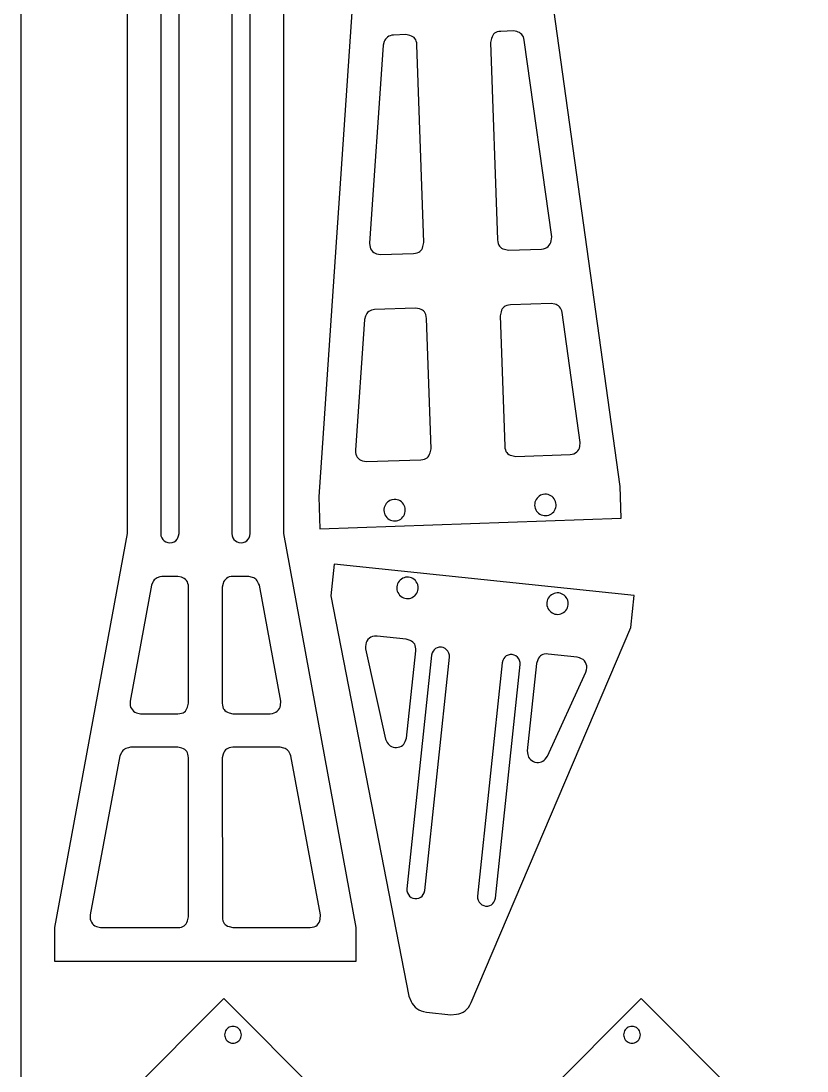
# Model space of a CAD drawing. Extents: x -26 to 610, y -14 to 610.
# Drawn here: x 0 to 117.2, y 296.5 to 453 of the extents above; entities that cross this region are included whole.
import ezdxf

# ---------------------------------------------------------------- set-up
doc = ezdxf.new("R2010")
doc.units = 0
doc.layers.add('default', color=7, linetype='CONTINUOUS')
doc.layers.add('offset', color=7, linetype='CONTINUOUS')

# ---------------------------------------------------------------- blocks, each defined once
blk = doc.blocks.new('Q1249')
at = {"layer": 'MATERIAL', "color": 5, "linetype": 'CONTINUOUS'}
blk.add_line((0, 609.6), (0, 0), dxfattribs=at)
blk = doc.blocks.new('p9')
at = {"layer": 'HOLE', "color": 18, "linetype": 'CONTINUOUS'}
for p, q in [((-14.939571, 57.954227), (-15.213067, 57.854241)), ((-14.65, 57.9875), (-14.939571, 57.954227)), ((-14.455342, 57.97073), (-14.65, 57.9875)), ((-14.264811, 57.923891), (-14.455342, 57.97073)), ((-15.883488, 56.938939), (-15.899821, 56.7438)), ((-15.899821, 56.7438), (-15.884604, 56.548218)), ((-15.884604, 56.548218), (-15.83928, 56.356997)), ((-15.835526, 57.129003), (-15.883488, 56.938939)), ((-15.758388, 57.309698), (-15.835526, 57.129003)), ((-15.654803, 57.47676), (-15.758388, 57.309698)), ((-15.527501, 57.625929), (-15.654803, 57.47676)), ((-15.379212, 57.752944), (-15.527501, 57.625929)), ((-15.213067, 57.854241), (-15.379212, 57.752944)), ((-14.08315, 57.848745), (-14.264811, 57.923891)), ((-13.915104, 57.747058), (-14.08315, 57.848745)), ((-13.765414, 57.620592), (-13.915104, 57.747058)), ((-13.638485, 57.471443), (-13.765414, 57.620592)), ((-13.536754, 57.303636), (-13.638485, 57.471443)), ((-13.461949, 57.121886), (-13.536754, 57.303636)), ((-13.463105, 56.349589), (-13.416109, 56.540128)), ((-13.4158, 56.930909), (-13.461949, 57.121886)), ((-13.416109, 56.540128), (-13.400036, 56.735423)), ((-13.400036, 56.735423), (-13.4158, 56.930909)), ((-15.83928, 56.356997), (-15.765302, 56.174946)), ((-15.765302, 56.174946), (-15.664127, 56.006874)), ((-15.664127, 56.006874), (-15.537321, 55.857495)), ((-15.537321, 55.857495), (-15.388058, 55.730159)), ((-15.388058, 55.730159), (-15.220712, 55.627206)), ((-15.220712, 55.627206), (-15.039683, 55.550949)), ((-15.039683, 55.550949), (-14.849374, 55.503701)), ((-14.849374, 55.503701), (-14.654193, 55.487699)), ((-14.654193, 55.487699), (-14.458707, 55.503338)), ((-14.458707, 55.503338), (-14.267649, 55.549121)), ((-14.267649, 55.549121), (-14.08576, 55.623464)), ((-14.08576, 55.623464), (-13.917779, 55.724781)), ((-13.917779, 55.724781), (-13.768425, 55.851464)), ((-13.768425, 55.851464), (-13.641389, 56.000762)), ((-13.641389, 56.000762), (-13.538907, 56.168302)), ((-13.538907, 56.168302), (-13.463105, 56.349589)), ((-57.466712, 15.665444), (-57.615001, 15.538429)), ((-57.300567, 15.766741), (-57.466712, 15.665444)), ((-57.027071, 15.866727), (-57.300567, 15.766741)), ((-56.7375, 15.9), (-57.027071, 15.866727)), ((-56.542842, 15.88323), (-56.7375, 15.9)), ((-56.352311, 15.836391), (-56.542842, 15.88323)), ((-56.17065, 15.761245), (-56.352311, 15.836391)), ((-56.002604, 15.659558), (-56.17065, 15.761245)), ((-55.852914, 15.533092), (-56.002604, 15.659558)), ((-57.970988, 14.851439), (-57.987321, 14.6563)), ((-57.987321, 14.6563), (-57.972104, 14.460718)), ((-57.972104, 14.460718), (-57.92678, 14.269497)), ((-57.923026, 15.041503), (-57.970988, 14.851439)), ((-57.92678, 14.269497), (-57.852802, 14.087446)), ((-57.845888, 15.222198), (-57.923026, 15.041503)), ((-57.742303, 15.38926), (-57.845888, 15.222198)), ((-57.615001, 15.538429), (-57.742303, 15.38926)), ((-55.725985, 15.383943), (-55.852914, 15.533092)), ((-55.624254, 15.216136), (-55.725985, 15.383943)), ((-55.626407, 14.080802), (-55.550605, 14.262089)), ((-55.549449, 15.034386), (-55.624254, 15.216136)), ((-55.550605, 14.262089), (-55.503609, 14.452628)), ((-55.5033, 14.843409), (-55.549449, 15.034386)), ((-55.503609, 14.452628), (-55.487536, 14.647923)), ((-55.487536, 14.647923), (-55.5033, 14.843409)), ((-57.852802, 14.087446), (-57.751627, 13.919374)), ((-57.751627, 13.919374), (-57.624821, 13.769995)), ((-57.624821, 13.769995), (-57.475558, 13.642659)), ((-57.475558, 13.642659), (-57.308212, 13.539706)), ((-57.308212, 13.539706), (-57.127183, 13.463449)), ((-57.127183, 13.463449), (-56.936874, 13.416201)), ((-56.936874, 13.416201), (-56.741693, 13.400199)), ((-56.741693, 13.400199), (-56.546207, 13.415838)), ((-56.546207, 13.415838), (-56.355149, 13.461621)), ((-56.355149, 13.461621), (-56.17326, 13.535964)), ((-56.17326, 13.535964), (-56.005279, 13.637281)), ((-56.005279, 13.637281), (-55.855925, 13.763964)), ((-55.855925, 13.763964), (-55.728889, 13.913262)), ((-55.728889, 13.913262), (-55.626407, 14.080802))]:
    blk.add_line(p, q, dxfattribs=at)
at = {"layer": 'MATERIAL', "color": 5, "linetype": 'CONTINUOUS'}
for p, q in [((17.5, 61.5), (-17.5, 61.5)), ((-17.5, 61.5), (-17.5, 26.191602)), ((-26.191602, 17.5), (-61.5, 17.5)), ((-61.5, 17.5), (-61.5, -17.5))]:
    blk.add_line(p, q, dxfattribs=at)
at = {"layer": 'offset', "color": 1, "linetype": 'CONTINUOUS'}
for p, q in [((17.5, 61.5), (-17.5, 61.5)), ((-17.5, 61.5), (-17.5, 26.191602)), ((-26.191602, 17.5), (-61.5, 17.5)), ((-61.5, 17.5), (-61.5, -17.5))]:
    blk.add_line(p, q, dxfattribs=at)
blk = doc.blocks.new('p1')
at = {"layer": 'HOLE', "color": 18, "linetype": 'CONTINUOUS'}
for p, q in [((101.878488, 17.163615), (78.173373, 12.725422)), ((102.508365, 17.123618), (101.878488, 17.163615)), ((102.75363, 17.069207), (102.508365, 17.123618)), ((102.974804, 16.975387), (102.75363, 17.069207)), ((103.188657, 16.829808), (102.974804, 16.975387)), ((103.380294, 16.648239), (103.188657, 16.829808)), ((103.527407, 16.44675), (103.380294, 16.648239)), ((103.63565, 16.213435), (103.527407, 16.44675)), ((103.710674, 15.936394), (103.63565, 16.213435)), ((103.758131, 15.603723), (103.710674, 15.936394)), ((103.759886, 9.983019), (103.758131, 15.603723)), ((77.910965, 12.617526), (77.512074, 12.4124)), ((78.173373, 12.725422), (77.910965, 12.617526)), ((70.003545, 11.217242), (52.721922, 8.035532)), ((70.632255, 11.175546), (70.003545, 11.217242)), ((70.876994, 11.120666), (70.632255, 11.175546)), ((71.09761, 11.02661), (70.876994, 11.120666)), ((71.310823, 10.881012), (71.09761, 11.02661)), ((77.000451, 11.676508), (76.878017, 11.164539)), ((76.878017, 11.164539), (76.880224, 4.095306)), ((77.068617, 11.873635), (77.000451, 11.676508)), ((77.148527, 12.039674), (77.068617, 11.873635)), ((77.245517, 12.180738), (77.148527, 12.039674)), ((77.364921, 12.302943), (77.245517, 12.180738)), ((77.512074, 12.4124), (77.364921, 12.302943)), ((71.501884, 10.699556), (71.310823, 10.881012)), ((71.648613, 10.49825), (71.501884, 10.699556)), ((71.756578, 10.265218), (71.648613, 10.49825)), ((71.831347, 9.988586), (71.756578, 10.265218)), ((71.878487, 9.656478), (71.831347, 9.988586)), ((71.880225, 4.093745), (71.878487, 9.656478)), ((103.761722, 4.103701), (103.759886, 9.983019)), ((52.460689, 7.929784), (52.063344, 7.728013)), ((52.721922, 8.035532), (52.460689, 7.929784)), ((45, 6.683164), (-45, 6.683164)), ((45.359448, 6.595071), (45, 6.683164)), ((45.637434, 6.501111), (45.359448, 6.595071)), ((45.867989, 6.369752), (45.637434, 6.501111)), ((46.077742, 6.172051), (45.867989, 6.369752)), ((51.421957, 6.491322), (51.396324, 4.104895)), ((51.548988, 6.999157), (51.421957, 6.491322)), ((51.618619, 7.194676), (51.548988, 6.999157)), ((51.699494, 7.359297), (51.618619, 7.194676)), ((51.79699, 7.499043), (51.699494, 7.359297)), ((51.916481, 7.61994), (51.79699, 7.499043)), ((52.063344, 7.728013), (51.916481, 7.61994)), ((46.240776, 5.912521), (46.077742, 6.172051)), ((46.104717, 4.458532), (46.255081, 4.712072)), ((46.343975, 5.614577), (46.240776, 5.912521)), ((46.255081, 4.712072), (46.347995, 4.995932)), ((46.379893, 5.301317), (46.343975, 5.614577)), ((46.347995, 4.995932), (46.379893, 5.301317)), ((-45, 3.923438), (45, 3.923438)), ((45, 3.923438), (45.344543, 3.967764)), ((45.344543, 3.967764), (45.645885, 4.077584)), ((45.645885, 4.077584), (45.900464, 4.244105)), ((45.900464, 4.244105), (46.104717, 4.458532)), ((51.396324, 4.104895), (51.422903, 3.808228)), ((51.422903, 3.808228), (51.480261, 3.555594)), ((51.480261, 3.555594), (51.570006, 3.337612)), ((51.570006, 3.337612), (51.693743, 3.144901)), ((51.693743, 3.144901), (51.853077, 2.968082)), ((71.533489, 3.071691), (71.639644, 3.272961)), ((71.639644, 3.272961), (71.729668, 3.509273)), ((71.729668, 3.509273), (71.880225, 4.093745)), ((76.880224, 4.095306), (76.906565, 3.793144)), ((76.906565, 3.793144), (76.957857, 3.535462)), ((76.957857, 3.535462), (77.035781, 3.317535)), ((77.035781, 3.317535), (77.142019, 3.134639)), ((77.142019, 3.134639), (77.278254, 2.982048)), ((103.414987, 3.081646), (103.521142, 3.282917)), ((103.521142, 3.282917), (103.611166, 3.519228)), ((103.611166, 3.519228), (103.761722, 4.103701)), ((51.853077, 2.968082), (52.031061, 2.820669)), ((52.031061, 2.820669), (52.219071, 2.713533)), ((52.219071, 2.713533), (52.431204, 2.633329)), ((52.431204, 2.633329), (52.984228, 2.500344)), ((52.984228, 2.500344), (70.29322, 2.505749)), ((70.29322, 2.505749), (70.595383, 2.53209)), ((70.595383, 2.53209), (70.853065, 2.583382)), ((70.853065, 2.583382), (71.070991, 2.661306)), ((71.070991, 2.661306), (71.253888, 2.767545)), ((71.253888, 2.767545), (71.406478, 2.903779)), ((71.406478, 2.903779), (71.533489, 3.071691)), ((77.278254, 2.982048), (77.446165, 2.855038)), ((77.446165, 2.855038), (77.647436, 2.748883)), ((77.647436, 2.748883), (77.883748, 2.658859)), ((77.883748, 2.658859), (78.46822, 2.508302)), ((78.46822, 2.508302), (102.174718, 2.515705)), ((102.174718, 2.515705), (102.47688, 2.542046)), ((102.47688, 2.542046), (102.734562, 2.593338)), ((102.734562, 2.593338), (102.952489, 2.671262)), ((102.952489, 2.671262), (103.135385, 2.7775)), ((103.135385, 2.7775), (103.287976, 2.913734)), ((103.287976, 2.913734), (103.414987, 3.081646)), ((51.851311, -2.985119), (51.705706, -3.164585)), ((52.026509, -2.824004), (51.851311, -2.985119)), ((52.217958, -2.698324), (52.026509, -2.824004)), ((52.435022, -2.606379), (52.217958, -2.698324)), ((52.687063, -2.546468), (52.435022, -2.606379)), ((52.983445, -2.516889), (52.687063, -2.546468)), ((70.292434, -2.527699), (52.983445, -2.516889)), ((70.876765, -2.678803), (70.292434, -2.527699)), ((71.112992, -2.769049), (70.876765, -2.678803)), ((71.314164, -2.875392), (71.112992, -2.769049)), ((71.481956, -3.00256), (71.314164, -2.875392)), ((71.618048, -3.155278), (71.481956, -3.00256)), ((77.226635, -3.097584), (77.120291, -3.298755)), ((77.353802, -2.929791), (77.226635, -3.097584)), ((77.506521, -2.7937), (77.353802, -2.929791)), ((77.689516, -2.687633), (77.506521, -2.7937)), ((77.907516, -2.609913), (77.689516, -2.687633)), ((78.165246, -2.558863), (77.907516, -2.609913)), ((78.467433, -2.532805), (78.165246, -2.558863)), ((102.173928, -2.54761), (78.467433, -2.532805)), ((102.758258, -2.698714), (102.173928, -2.54761)), ((102.994486, -2.78896), (102.758258, -2.698714)), ((103.195657, -2.895303), (102.994486, -2.78896)), ((103.363449, -3.022471), (103.195657, -2.895303)), ((103.499541, -3.175189), (103.363449, -3.022471)), ((45, -3.923438), (-45, -3.923438)), ((45.359448, -4.011531), (45, -3.923438)), ((45.637434, -4.10549), (45.359448, -4.011531)), ((45.867989, -4.23685), (45.637434, -4.10549)), ((46.077742, -4.434551), (45.867989, -4.23685)), ((46.240776, -4.694081), (46.077742, -4.434551)), ((46.343975, -4.992025), (46.240776, -4.694081)), ((51.522424, -3.566602), (51.39504, -4.120944)), ((51.39504, -4.120944), (51.419927, -6.507379)), ((51.600477, -3.353669), (51.522424, -3.566602)), ((51.705706, -3.164585), (51.600477, -3.353669)), ((71.724115, -3.338274), (71.618048, -3.155278)), ((71.801835, -3.556274), (71.724115, -3.338274)), ((71.852885, -3.814004), (71.801835, -3.556274)), ((71.878943, -4.116191), (71.852885, -3.814004)), ((71.875469, -9.678923), (71.878943, -4.116191)), ((76.878942, -4.119313), (76.874527, -11.188545)), ((77.030046, -3.534982), (76.878942, -4.119313)), ((77.120291, -3.298755), (77.030046, -3.534982)), ((103.605608, -3.358185), (103.499541, -3.175189)), ((103.683328, -3.576185), (103.605608, -3.358185)), ((103.734378, -3.833915), (103.683328, -3.576185)), ((103.760436, -4.136102), (103.734378, -3.833915)), ((103.755202, -12.516981), (103.760436, -4.136102)), ((45.900464, -6.362497), (46.104717, -6.14807)), ((46.104717, -6.14807), (46.255081, -5.89453)), ((46.255081, -5.89453), (46.347995, -5.61067)), ((46.379893, -5.305285), (46.343975, -4.992025)), ((46.347995, -5.61067), (46.379893, -5.305285)), ((-45, -6.683164), (45, -6.683164)), ((45, -6.683164), (45.344543, -6.638837)), ((45.344543, -6.638837), (45.645885, -6.529017)), ((45.645885, -6.529017), (45.900464, -6.362497)), ((51.419927, -6.507379), (51.479502, -6.782835)), ((51.479502, -6.782835), (51.610441, -7.208803)), ((51.610441, -7.208803), (51.691841, -7.371967)), ((51.691841, -7.371967), (51.790553, -7.510352)), ((51.790553, -7.510352), (51.911593, -7.630284)), ((51.911593, -7.630284), (52.059981, -7.738088)), ((52.059981, -7.738088), (52.240735, -7.840091)), ((52.240735, -7.840091), (52.71941, -8.051994)), ((52.71941, -8.051994), (70.000039, -11.239101)), ((71.094179, -11.058272), (71.307328, -10.903358)), ((71.307328, -10.903358), (71.489238, -10.720146)), ((71.489238, -10.720146), (71.621811, -10.520289)), ((71.621811, -10.520289), (71.720242, -10.289594)), ((71.720242, -10.289594), (71.875469, -9.678923)), ((70.000039, -11.239101), (70.335184, -11.253083)), ((70.335184, -11.253083), (70.620797, -11.229817)), ((70.620797, -11.229817), (70.869565, -11.165986)), ((70.869565, -11.165986), (71.094179, -11.058272)), ((76.874527, -11.188545), (76.932116, -11.466363)), ((76.932116, -11.466363), (77.060064, -11.896271)), ((77.060064, -11.896271), (77.140468, -12.061104)), ((77.140468, -12.061104), (77.238525, -12.201019)), ((77.238525, -12.201019), (77.359256, -12.322388)), ((77.359256, -12.322388), (77.507685, -12.431581)), ((77.507685, -12.431581), (77.688836, -12.534972)), ((103.753254, -15.636122), (103.755202, -12.516981)), ((77.688836, -12.534972), (78.169396, -12.749832)), ((78.169396, -12.749832), (101.873123, -17.195427)), ((103.597644, -16.247785), (103.753254, -15.636122)), ((101.873123, -17.195427), (102.208837, -17.21021)), ((102.208837, -17.21021), (102.494967, -17.187629)), ((102.494967, -17.187629), (102.744256, -17.124327)), ((102.744256, -17.124327), (102.969445, -17.016947)), ((102.969445, -17.016947), (103.183275, -16.86213)), ((103.183275, -16.86213), (103.365837, -16.678834)), ((103.365837, -16.678834), (103.498882, -16.478786)), ((103.498882, -16.478786), (103.597644, -16.247785))]:
    blk.add_line(p, q, dxfattribs=at)
at = {"layer": 'MATERIAL', "color": 5, "linetype": 'CONTINUOUS'}
for p, q in [((103.762999, 22.483019), (45, 11.683164)), ((108.762999, 22.483019), (103.762999, 22.483019)), ((108.762999, -22.516981), (108.762999, 22.483019)), ((45, 11.683164), (-45, 11.683164)), ((-45, -11.683164), (45, -11.683164)), ((45, -11.683164), (103.762999, -22.516981)), ((103.762999, -22.516981), (108.762999, -22.516981))]:
    blk.add_line(p, q, dxfattribs=at)
at = {"layer": 'offset', "color": 1, "linetype": 'CONTINUOUS'}
for p, q in [((103.762999, 22.483019), (45, 11.683164)), ((108.762999, 22.483019), (103.762999, 22.483019)), ((108.762999, -22.516981), (108.762999, 22.483019)), ((45, 11.683164), (-45, 11.683164)), ((-45, -11.683164), (45, -11.683164)), ((45, -11.683164), (103.762999, -22.516981)), ((103.762999, -22.516981), (108.762999, -22.516981))]:
    blk.add_line(p, q, dxfattribs=at)
blk = doc.blocks.new('p4')
at = {"layer": 'HOLE', "color": 18, "linetype": 'CONTINUOUS'}
for p, q in [((118.748933, 16.773933), (99.298933, 14.759192)), ((119.345578, 16.689878), (118.748933, 16.773933)), ((119.576259, 16.62336), (119.345578, 16.689878)), ((119.782289, 16.523646), (119.576259, 16.62336)), ((119.978999, 16.378086), (119.782289, 16.523646)), ((120.155263, 16.20003), (119.978999, 16.378086)), ((120.292038, 16.00383), (120.155263, 16.20003)), ((120.392781, 15.778339), (120.292038, 16.00383)), ((120.460949, 15.512406), (120.392781, 15.778339)), ((98.282509, 14.243809), (98.158546, 14.073591)), ((98.440137, 14.401842), (98.282509, 14.243809)), ((98.623496, 14.533951), (98.440137, 14.401842)), ((98.829684, 14.638581), (98.623496, 14.533951)), ((99.055797, 14.714179), (98.829684, 14.638581)), ((99.298933, 14.759192), (99.055797, 14.714179)), ((120.5, 15.194882), (120.460949, 15.512406)), ((120.5, 7.0875), (120.5, 15.194882)), ((87.979683, 13.58668), (58.505683, 10.533596)), ((88.576328, 13.502625), (87.979683, 13.58668)), ((88.807009, 13.436107), (88.576328, 13.502625)), ((89.013039, 13.336393), (88.807009, 13.436107)), ((89.209749, 13.190833), (89.013039, 13.336393)), ((89.386013, 13.012777), (89.209749, 13.190833)), ((89.522788, 12.816577), (89.386013, 13.012777)), ((89.623531, 12.591086), (89.522788, 12.816577)), ((89.691699, 12.325153), (89.623531, 12.591086)), ((97.996432, 13.695516), (97.875, 13.180141)), ((97.875, 13.180141), (97.875, 7.0875)), ((98.066874, 13.895182), (97.996432, 13.695516)), ((98.158546, 14.073591), (98.066874, 13.895182)), ((127.017596, 12.595671), (126.834344, 12.459324)), ((127.218284, 12.705062), (127.017596, 12.595671)), ((127.432199, 12.785228), (127.218284, 12.705062)), ((127.655134, 12.833901), (127.432199, 12.785228)), ((127.882793, 12.849435), (127.655134, 12.833901)), ((128.110585, 12.832336), (127.882793, 12.849435)), ((128.333857, 12.78357), (128.110585, 12.832336)), ((128.547954, 12.704105), (128.333857, 12.78357)), ((128.748223, 12.594909), (128.547954, 12.704105)), ((128.930371, 12.457531), (128.748223, 12.594909)), ((89.73075, 12.007629), (89.691699, 12.325153)), ((89.73075, 7.0875), (89.73075, 12.007629)), ((126.298787, 11.477034), (126.2815, 11.25)), ((126.2815, 11.25), (126.317302, 10.911642)), ((126.348074, 11.699976), (126.298787, 11.477034)), ((126.427841, 11.91423), (126.348074, 11.699976)), ((126.536569, 12.1152), (126.427841, 11.91423)), ((126.672737, 12.298291), (126.536569, 12.1152)), ((126.834344, 12.459324), (126.672737, 12.298291)), ((129.091267, 12.295384), (128.930371, 12.457531)), ((129.228011, 12.112254), (129.091267, 12.295384)), ((129.337702, 11.911925), (129.228011, 12.112254)), ((129.41744, 11.698181), (129.337702, 11.911925)), ((129.415313, 10.795962), (129.46369, 11.019153)), ((129.465027, 11.475023), (129.41744, 11.698181)), ((129.46369, 11.019153), (129.480352, 11.247094)), ((129.480352, 11.247094), (129.465027, 11.475023)), ((57.203182, 9.46992), (57.08175, 8.954545)), ((57.273624, 9.669587), (57.203182, 9.46992)), ((57.365296, 9.847995), (57.273624, 9.669587)), ((57.489259, 10.018213), (57.365296, 9.847995)), ((57.646887, 10.176247), (57.489259, 10.018213)), ((57.830246, 10.308355), (57.646887, 10.176247)), ((58.036434, 10.412985), (57.830246, 10.308355)), ((58.262547, 10.488584), (58.036434, 10.412985)), ((58.505683, 10.533596), (58.262547, 10.488584)), ((126.317302, 10.911642), (126.424101, 10.588806)), ((126.424101, 10.588806), (126.532558, 10.38931)), ((126.532558, 10.38931), (126.669078, 10.207259)), ((126.669078, 10.207259), (126.830541, 10.045975)), ((126.830541, 10.045975), (127.013112, 9.908408)), ((127.013112, 9.908408), (127.212951, 9.797506)), ((127.212951, 9.797506), (127.426219, 9.71622)), ((127.426219, 9.71622), (127.648993, 9.667176)), ((127.648993, 9.667176), (127.876762, 9.650808)), ((127.876762, 9.650808), (128.104769, 9.666633)), ((128.104769, 9.666633), (128.328258, 9.714165)), ((128.328258, 9.714165), (128.542473, 9.792916)), ((128.542473, 9.792916), (128.742805, 9.902101)), ((128.742805, 9.902101), (128.925581, 10.039043)), ((128.925581, 10.039043), (129.087494, 10.20033)), ((129.087494, 10.20033), (129.225235, 10.382546)), ((129.225235, 10.382546), (129.335498, 10.582278)), ((129.335498, 10.582278), (129.415313, 10.795962)), ((47.183956, 9.358046), (17.302023, 6.215313)), ((47.78127, 9.274792), (47.183956, 9.358046)), ((48.012237, 9.208493), (47.78127, 9.274792)), ((48.218557, 9.10888), (48.012237, 9.208493)), ((48.415591, 8.963307), (48.218557, 9.10888)), ((48.592144, 8.785172), (48.415591, 8.963307)), ((48.729114, 8.588863), (48.592144, 8.785172)), ((48.829999, 8.363217), (48.729114, 8.588863)), ((48.898295, 8.097068), (48.829999, 8.363217)), ((48.9375, 7.779254), (48.898295, 8.097068)), ((57.08175, 8.954545), (57.08175, 7.0875)), ((48.9375, -7.779257), (48.9375, 7.779254)), ((57.08175, 7.0875), (57.107996, 6.78533)), ((57.107996, 6.78533), (57.159208, 6.527631)), ((57.159208, 6.527631), (57.237064, 6.30968)), ((57.237064, 6.30968), (57.343245, 6.126751)), ((89.383695, 6.065554), (89.489913, 6.266791)), ((89.489913, 6.266791), (89.580011, 6.503075)), ((89.580011, 6.503075), (89.73075, 7.0875)), ((97.875, 7.0875), (97.901246, 6.78533)), ((97.901246, 6.78533), (97.952458, 6.527631)), ((97.952458, 6.527631), (98.030314, 6.30968)), ((98.030314, 6.30968), (98.136495, 6.126751)), ((120.152945, 6.065554), (120.259163, 6.266791)), ((120.259163, 6.266791), (120.349261, 6.503075)), ((120.349261, 6.503075), (120.5, 7.0875)), ((13.892636, 4.745019), (13.498865, 4.377465)), ((14.31657, 5.077834), (13.892636, 4.745019)), ((14.767404, 5.373451), (14.31657, 5.077834)), ((15.241981, 5.629469), (14.767404, 5.373451)), ((15.738087, 5.844261), (15.241981, 5.629469)), ((16.247866, 6.014), (15.738087, 5.844261)), ((16.724391, 6.128199), (16.247866, 6.014)), ((17.302023, 6.215313), (16.724391, 6.128199)), ((57.343245, 6.126751), (57.479432, 5.974118)), ((57.479432, 5.974118), (57.647304, 5.847055)), ((57.647304, 5.847055), (57.848541, 5.740837)), ((57.848541, 5.740837), (58.084825, 5.650739)), ((58.084825, 5.650739), (58.66925, 5.5)), ((58.66925, 5.5), (88.14325, 5.5)), ((88.14325, 5.5), (88.44542, 5.526246)), ((88.44542, 5.526246), (88.703119, 5.577458)), ((88.703119, 5.577458), (88.92107, 5.655314)), ((88.92107, 5.655314), (89.103999, 5.761495)), ((89.103999, 5.761495), (89.256632, 5.897682)), ((89.256632, 5.897682), (89.383695, 6.065554)), ((98.136495, 6.126751), (98.272682, 5.974118)), ((98.272682, 5.974118), (98.440554, 5.847055)), ((98.440554, 5.847055), (98.641791, 5.740837)), ((98.641791, 5.740837), (98.878075, 5.650739)), ((98.878075, 5.650739), (99.4625, 5.5)), ((99.4625, 5.5), (118.9125, 5.5)), ((118.9125, 5.5), (119.21467, 5.526246)), ((119.21467, 5.526246), (119.472369, 5.577458)), ((119.472369, 5.577458), (119.69032, 5.655314)), ((119.69032, 5.655314), (119.873249, 5.761495)), ((119.873249, 5.761495), (120.025882, 5.897682)), ((120.025882, 5.897682), (120.152945, 6.065554)), ((12.815331, 3.547478), (12.530525, 3.090875)), ((13.138649, 3.977524), (12.815331, 3.547478)), ((13.498865, 4.377465), (13.138649, 3.977524)), ((11.921271, 1.598778), (11.804603, 1.073003)), ((12.082087, 2.112818), (11.921271, 1.598778)), ((12.285641, 2.611419), (12.082087, 2.112818)), ((12.530525, 3.090875), (12.285641, 2.611419)), ((11.733491, 0.5392), (11.709343, 0.001075)), ((11.709343, 0.001075), (11.733019, -0.536447)), ((11.804603, 1.073003), (11.733491, 0.5392)), ((11.733019, -0.536447), (11.803556, -1.068764)), ((11.803556, -1.068764), (11.919633, -1.592656)), ((11.919633, -1.592656), (12.079929, -2.104902)), ((12.079929, -2.104902), (12.283124, -2.60228)), ((12.283124, -2.60228), (12.527896, -3.081572)), ((12.527896, -3.081572), (12.812925, -3.539555)), ((12.812925, -3.539555), (13.13689, -3.973008)), ((13.13689, -3.973008), (13.498504, -4.378948)), ((13.498504, -4.378948), (13.894982, -4.754029)), ((13.894982, -4.754029), (14.320742, -5.091337)), ((14.320742, -5.091337), (14.769985, -5.383549)), ((14.769985, -5.383549), (15.236326, -5.623354)), ((15.236326, -5.623354), (15.717192, -5.812516)), ((15.717192, -5.812516), (16.254538, -5.97401)), ((16.254538, -5.97401), (17.302048, -6.215374)), ((17.302048, -6.215374), (47.183959, -9.35805)), ((57.428805, -6.065554), (57.322587, -6.266791)), ((57.555868, -5.897682), (57.428805, -6.065554)), ((57.708501, -5.761495), (57.555868, -5.897682)), ((57.89143, -5.655314), (57.708501, -5.761495)), ((58.109381, -5.577458), (57.89143, -5.655314)), ((58.36708, -5.526246), (58.109381, -5.577458)), ((58.66925, -5.5), (58.36708, -5.526246)), ((88.14325, -5.5), (58.66925, -5.5)), ((88.727675, -5.650739), (88.14325, -5.5)), ((88.963959, -5.740837), (88.727675, -5.650739)), ((89.165196, -5.847055), (88.963959, -5.740837)), ((89.333068, -5.974118), (89.165196, -5.847055)), ((89.469255, -6.126751), (89.333068, -5.974118)), ((89.575436, -6.30968), (89.469255, -6.126751)), ((98.222055, -6.065554), (98.115837, -6.266791)), ((98.349118, -5.897682), (98.222055, -6.065554)), ((98.501751, -5.761495), (98.349118, -5.897682)), ((98.68468, -5.655314), (98.501751, -5.761495)), ((98.902631, -5.577458), (98.68468, -5.655314)), ((99.16033, -5.526246), (98.902631, -5.577458)), ((99.4625, -5.5), (99.16033, -5.526246)), ((118.9125, -5.5), (99.4625, -5.5)), ((119.496925, -5.650739), (118.9125, -5.5)), ((119.733209, -5.740837), (119.496925, -5.650739)), ((119.934446, -5.847055), (119.733209, -5.740837)), ((120.102318, -5.974118), (119.934446, -5.847055)), ((120.238505, -6.126751), (120.102318, -5.974118)), ((120.344686, -6.30968), (120.238505, -6.126751)), ((48.792227, -8.364587), (48.9375, -7.779257)), ((57.232489, -6.503075), (57.08175, -7.0875)), ((57.08175, -7.0875), (57.08175, -8.954545)), ((57.322587, -6.266791), (57.232489, -6.503075)), ((89.653292, -6.527631), (89.575436, -6.30968)), ((89.704504, -6.78533), (89.653292, -6.527631)), ((89.73075, -7.0875), (89.704504, -6.78533)), ((89.73075, -12.007629), (89.73075, -7.0875)), ((98.025739, -6.503075), (97.875, -7.0875)), ((97.875, -7.0875), (97.875, -13.180141)), ((98.115837, -6.266791), (98.025739, -6.503075)), ((120.422542, -6.527631), (120.344686, -6.30968)), ((120.473754, -6.78533), (120.422542, -6.527631)), ((120.5, -7.0875), (120.473754, -6.78533)), ((120.5, -15.194882), (120.5, -7.0875)), ((47.183959, -9.35805), (47.50413, -9.352301)), ((47.50413, -9.352301), (47.775961, -9.312217)), ((47.775961, -9.312217), (48.010922, -9.235487)), ((48.010922, -9.235487), (48.22048, -9.119801)), ((48.22048, -9.119801), (48.416104, -8.962848)), ((48.416104, -8.962848), (48.581487, -8.782122)), ((48.581487, -8.782122), (48.702133, -8.587352)), ((48.702133, -8.587352), (48.792227, -8.364587)), ((57.08175, -8.954545), (57.101472, -9.201025)), ((57.101472, -9.201025), (57.15337, -9.433724)), ((57.15337, -9.433724), (57.236199, -9.649595)), ((57.236199, -9.649595), (57.348712, -9.84559)), ((57.348712, -9.84559), (57.489664, -10.018662)), ((57.489664, -10.018662), (57.646203, -10.159504)), ((57.646203, -10.159504), (57.814217, -10.26907)), ((57.814217, -10.26907), (58.005563, -10.359709)), ((58.005563, -10.359709), (58.505683, -10.533596)), ((58.505683, -10.533596), (87.979683, -13.58668)), ((126.348074, -10.800024), (126.298787, -11.022966)), ((126.427841, -10.58577), (126.348074, -10.800024)), ((126.536569, -10.3848), (126.427841, -10.58577)), ((126.672737, -10.201709), (126.536569, -10.3848)), ((126.834344, -10.040676), (126.672737, -10.201709)), ((127.017596, -9.904329), (126.834344, -10.040676)), ((127.218284, -9.794938), (127.017596, -9.904329)), ((127.432199, -9.714772), (127.218284, -9.794938)), ((127.655134, -9.666099), (127.432199, -9.714772)), ((127.882793, -9.650565), (127.655134, -9.666099)), ((128.110585, -9.667664), (127.882793, -9.650565)), ((128.333857, -9.71643), (128.110585, -9.667664)), ((128.547954, -9.795895), (128.333857, -9.71643)), ((128.748223, -9.905091), (128.547954, -9.795895)), ((128.930371, -10.042469), (128.748223, -9.905091)), ((129.091267, -10.204616), (128.930371, -10.042469)), ((129.228011, -10.387746), (129.091267, -10.204616)), ((129.337702, -10.588075), (129.228011, -10.387746)), ((129.41744, -10.801819), (129.337702, -10.588075)), ((129.465027, -11.024977), (129.41744, -10.801819)), ((89.585667, -12.592438), (89.73075, -12.007629)), ((126.298787, -11.022966), (126.2815, -11.25)), ((126.2815, -11.25), (126.317302, -11.588358)), ((126.317302, -11.588358), (126.424101, -11.911194)), ((126.424101, -11.911194), (126.532558, -12.11069)), ((126.532558, -12.11069), (126.669078, -12.292741)), ((126.669078, -12.292741), (126.830541, -12.454025)), ((126.830541, -12.454025), (127.013112, -12.591592)), ((128.742805, -12.597899), (128.925581, -12.460957)), ((128.925581, -12.460957), (129.087494, -12.29967)), ((129.087494, -12.29967), (129.225235, -12.117454)), ((129.225235, -12.117454), (129.335498, -11.917722)), ((129.335498, -11.917722), (129.415313, -11.704038)), ((129.415313, -11.704038), (129.46369, -11.480847)), ((129.46369, -11.480847), (129.480352, -11.252906)), ((129.480352, -11.252906), (129.465027, -11.024977)), ((87.979683, -13.58668), (88.299541, -13.580553)), ((88.299541, -13.580553), (88.571082, -13.540148)), ((88.571082, -13.540148), (88.805753, -13.463174)), ((88.805753, -13.463174), (89.015001, -13.347342)), ((89.015001, -13.347342), (89.210271, -13.190362)), ((89.210271, -13.190362), (89.375324, -13.009697)), ((89.375324, -13.009697), (89.495735, -12.815038)), ((89.495735, -12.815038), (89.585667, -12.592438)), ((97.875, -13.180141), (97.894722, -13.426621)), ((97.894722, -13.426621), (97.94662, -13.65932)), ((97.94662, -13.65932), (98.029449, -13.87519)), ((98.029449, -13.87519), (98.141962, -14.071185)), ((98.141962, -14.071185), (98.282914, -14.244258)), ((127.013112, -12.591592), (127.212951, -12.702494)), ((127.212951, -12.702494), (127.426219, -12.78378)), ((127.426219, -12.78378), (127.648993, -12.832824)), ((127.648993, -12.832824), (127.876762, -12.849192)), ((127.876762, -12.849192), (128.104769, -12.833367)), ((128.104769, -12.833367), (128.328258, -12.785835)), ((128.328258, -12.785835), (128.542473, -12.707084)), ((128.542473, -12.707084), (128.742805, -12.597899)), ((98.282914, -14.244258), (98.439453, -14.385099)), ((98.439453, -14.385099), (98.607467, -14.494666)), ((98.607467, -14.494666), (98.798813, -14.585304)), ((98.798813, -14.585304), (99.298933, -14.759192)), ((99.298933, -14.759192), (118.748933, -16.773933)), ((120.354917, -15.779691), (120.5, -15.194882)), ((118.748933, -16.773933), (119.068791, -16.767806)), ((119.068791, -16.767806), (119.340332, -16.727401)), ((119.340332, -16.727401), (119.575003, -16.650427)), ((119.575003, -16.650427), (119.784251, -16.534595)), ((119.784251, -16.534595), (119.979521, -16.377615)), ((119.979521, -16.377615), (120.144574, -16.19695)), ((120.144574, -16.19695), (120.264985, -16.002291)), ((120.264985, -16.002291), (120.354917, -15.779691))]:
    blk.add_line(p, q, dxfattribs=at)
blk.add_circle((-0.000081, -0.000072), 5.449339, dxfattribs=at)
at = {"layer": 'MATERIAL', "color": 5, "linetype": 'CONTINUOUS'}
for p, q in [((125.5, 22.5), (0, 9.5)), ((130.263, 22.5), (125.5, 22.5)), ((130.263, -22.5), (130.263, 22.5)), ((-0.859866, 9.424547), (-1.563444, 9.338075)), ((0, 9.5), (-0.859866, 9.424547)), ((-5.182769, 7.962756), (-5.827386, 7.500222)), ((-4.507951, 8.368907), (-5.182769, 7.962756)), ((-3.811971, 8.712018), (-4.507951, 8.368907)), ((-3.099782, 8.986168), (-3.811971, 8.712018)), ((-2.351671, 9.193252), (-3.099782, 8.986168)), ((-1.563444, 9.338075), (-2.351671, 9.193252)), ((-6.99038, 6.431746), (-7.497081, 5.83218)), ((-6.432759, 6.98796), (-6.99038, 6.431746)), ((-5.827386, 7.500222), (-6.432759, 6.98796)), ((-7.951209, 5.193068), (-8.350882, 4.519016)), ((-7.497081, 5.83218), (-7.951209, 5.193068)), ((-8.694214, 3.814625), (-8.979322, 3.084498)), ((-8.350882, 4.519016), (-8.694214, 3.814625)), ((-9.204322, 2.33324), (-9.367329, 1.565452)), ((-8.979322, 3.084498), (-9.204322, 2.33324)), ((-9.46646, 0.785738), (-9.499831, -0.001299)), ((-9.367329, 1.565452), (-9.46646, 0.785738)), ((-9.499831, -0.001299), (-9.465709, -0.788818)), ((-9.465709, -0.788818), (-9.365105, -1.569753)), ((-9.365105, -1.569753), (-9.200244, -2.339166)), ((-9.200244, -2.339166), (-8.973352, -3.092117)), ((-8.973352, -3.092117), (-8.686655, -3.823666)), ((-8.686655, -3.823666), (-8.342379, -4.528875)), ((-8.342379, -4.528875), (-7.94275, -5.202803)), ((-7.94275, -5.202803), (-7.489994, -5.840512)), ((-7.489994, -5.840512), (-6.986336, -6.437063)), ((-6.986336, -6.437063), (-6.434265, -6.988208)), ((-6.434265, -6.988208), (-5.837903, -7.493769)), ((-5.837903, -7.493769), (-5.200589, -7.95104)), ((-5.200589, -7.95104), (-4.525437, -8.356688)), ((-4.525437, -8.356688), (-3.81556, -8.707382)), ((-3.81556, -8.707382), (-3.447145, -8.860985)), ((-3.447145, -8.860985), (-2.678941, -9.117485)), ((-2.678941, -9.117485), (-1.937603, -9.293113)), ((-1.937603, -9.293113), (-1.13457, -9.40583)), ((-1.13457, -9.40583), (0, -9.5)), ((0, -9.5), (125.5, -22.5)), ((125.5, -22.5), (130.263, -22.5))]:
    blk.add_line(p, q, dxfattribs=at)
at = {"layer": 'offset', "color": 1, "linetype": 'CONTINUOUS'}
for p, q in [((125.5, 22.5), (0, 9.5)), ((130.263, 22.5), (125.5, 22.5)), ((130.263, -22.5), (130.263, 22.5)), ((-0.859866, 9.424547), (-1.563444, 9.338075)), ((0, 9.5), (-0.859866, 9.424547)), ((-5.182769, 7.962756), (-5.827386, 7.500222)), ((-4.507951, 8.368907), (-5.182769, 7.962756)), ((-3.811971, 8.712018), (-4.507951, 8.368907)), ((-3.099782, 8.986168), (-3.811971, 8.712018)), ((-2.351671, 9.193252), (-3.099782, 8.986168)), ((-1.563444, 9.338075), (-2.351671, 9.193252)), ((-6.99038, 6.431746), (-7.497081, 5.83218)), ((-6.432759, 6.98796), (-6.99038, 6.431746)), ((-5.827386, 7.500222), (-6.432759, 6.98796)), ((-7.951209, 5.193068), (-8.350882, 4.519016)), ((-7.497081, 5.83218), (-7.951209, 5.193068)), ((-8.694214, 3.814625), (-8.979322, 3.084498)), ((-8.350882, 4.519016), (-8.694214, 3.814625)), ((-9.204322, 2.33324), (-9.367329, 1.565452)), ((-8.979322, 3.084498), (-9.204322, 2.33324)), ((-9.46646, 0.785738), (-9.499831, -0.001299)), ((-9.367329, 1.565452), (-9.46646, 0.785738)), ((-9.499831, -0.001299), (-9.465709, -0.788818)), ((-9.465709, -0.788818), (-9.365105, -1.569753)), ((-9.365105, -1.569753), (-9.200244, -2.339166)), ((-9.200244, -2.339166), (-8.973352, -3.092117)), ((-8.973352, -3.092117), (-8.686655, -3.823666)), ((-8.686655, -3.823666), (-8.342379, -4.528875)), ((-8.342379, -4.528875), (-7.94275, -5.202803)), ((-7.94275, -5.202803), (-7.489994, -5.840512)), ((-7.489994, -5.840512), (-6.986336, -6.437063)), ((-6.986336, -6.437063), (-6.434265, -6.988208)), ((-6.434265, -6.988208), (-5.837903, -7.493769)), ((-5.837903, -7.493769), (-5.200589, -7.95104)), ((-5.200589, -7.95104), (-4.525437, -8.356688)), ((-4.525437, -8.356688), (-3.81556, -8.707382)), ((-3.81556, -8.707382), (-3.447145, -8.860985)), ((-3.447145, -8.860985), (-2.678941, -9.117485)), ((-2.678941, -9.117485), (-1.937603, -9.293113)), ((-1.937603, -9.293113), (-1.13457, -9.40583)), ((-1.13457, -9.40583), (0, -9.5)), ((0, -9.5), (125.5, -22.5)), ((125.5, -22.5), (130.263, -22.5))]:
    blk.add_line(p, q, dxfattribs=at)
blk = doc.blocks.new('p6')
at = {"layer": 'HOLE', "color": 18, "linetype": 'CONTINUOUS'}
for p, q in [((-7.964759, -13.945801), (-8.157094, -14.150921)), ((-7.711467, -13.786356), (-7.964759, -13.945801)), ((-7.420131, -13.685339), (-7.711467, -13.786356)), ((-7.113598, -13.64997), (-7.420131, -13.685339)), ((-6.814214, -13.68477), (-7.113598, -13.64997)), ((-6.535183, -13.784538), (-6.814214, -13.68477)), ((-6.285631, -13.941905), (-6.535183, -13.784538)), ((-6.074684, -14.149503), (-6.285631, -13.941905)), ((2.645258, -13.945801), (2.452923, -14.150921)), ((2.89855, -13.786356), (2.645258, -13.945801)), ((3.189886, -13.685339), (2.89855, -13.786356)), ((3.496419, -13.64997), (3.189886, -13.685339)), ((3.795803, -13.68477), (3.496419, -13.64997)), ((4.074834, -13.784538), (3.795803, -13.68477)), ((4.324386, -13.941905), (4.074834, -13.784538)), ((4.535333, -14.149503), (4.324386, -13.941905)), ((-8.377604, -14.648419), (-8.464734, -15)), ((-8.464734, -15), (-8.464734, -50)), ((-8.285266, -14.376463), (-8.377604, -14.648419)), ((-8.157094, -14.150921), (-8.285266, -14.376463)), ((-5.911468, -14.399964), (-6.074684, -14.149503)), ((-5.805109, -14.685919), (-5.911468, -14.399964)), ((-5.764734, -15), (-5.805109, -14.685919)), ((-5.764734, -50), (-5.764734, -15)), ((2.232414, -14.648419), (2.145283, -15)), ((2.145283, -15), (2.145283, -50)), ((2.324752, -14.376463), (2.232414, -14.648419)), ((2.452923, -14.150921), (2.324752, -14.376463)), ((4.698549, -14.399964), (4.535333, -14.149503)), ((4.804908, -14.685919), (4.698549, -14.399964)), ((4.845283, -15), (4.804908, -14.685919)), ((4.845283, -50), (4.845283, -15)), ((-13.160344, -35.919727), (-13.35338, -36.047531)), ((-12.938025, -35.825621), (-13.160344, -35.919727)), ((-12.696064, -35.769362), (-12.938025, -35.825621)), ((-12.442881, -35.751713), (-12.696064, -35.769362)), ((-12.186897, -35.773438), (-12.442881, -35.751713)), ((-11.934822, -35.837821), (-12.186897, -35.773438)), ((-11.695535, -35.941573), (-11.934822, -35.837821)), ((-11.480711, -36.075596), (-11.695535, -35.941573)), ((8.084102, -35.931345), (7.872583, -36.061615)), ((8.318536, -35.834114), (8.084102, -35.931345)), ((8.568144, -35.773324), (8.318536, -35.834114)), ((8.827609, -35.754221), (8.568144, -35.773324)), ((9.087467, -35.77651), (8.827609, -35.754221)), ((9.333755, -35.835277), (9.087467, -35.77651)), ((9.552511, -35.925609), (9.333755, -35.835277)), ((9.732445, -36.042232), (9.552511, -35.925609)), ((-13.948077, -36.835424), (-18.331804, -49.907766)), ((-13.650957, -36.364385), (-13.948077, -36.835424)), ((-13.51151, -36.192911), (-13.650957, -36.364385)), ((-13.35338, -36.047531), (-13.51151, -36.192911)), ((-11.302027, -36.230793), (-11.480711, -36.075596)), ((-11.168509, -36.398573), (-11.302027, -36.230793)), ((-11.067904, -36.58102), (-11.168509, -36.398573)), ((-10.988699, -36.790355), (-11.067904, -36.58102)), ((-10.855452, -37.340157), (-10.988699, -36.790355)), ((-10.855452, -50.4125), (-10.855452, -37.340157)), ((7.367942, -36.799094), (7.236002, -37.340157)), ((7.236002, -37.340157), (7.236002, -50.4125)), ((7.445634, -36.592182), (7.367942, -36.799094)), ((7.549336, -36.404069), (7.445634, -36.592182)), ((7.69172, -36.221523), (7.549336, -36.404069)), ((7.872583, -36.061615), (7.69172, -36.221523)), ((9.885837, -36.183225), (9.732445, -36.042232)), ((10.027489, -36.356515), (9.885837, -36.183225)), ((10.328627, -36.835424), (10.027489, -36.356515)), ((14.712354, -49.907766), (10.328627, -36.835424)), ((-18.331804, -49.907766), (-18.386169, -50.268062)), ((-8.464734, -50), (-8.424358, -50.314081)), ((-5.851864, -50.351581), (-5.764734, -50)), ((2.145283, -50), (2.185659, -50.314081)), ((4.758153, -50.351581), (4.845283, -50)), ((14.748418, -50.27667), (14.712354, -49.907766)), ((-18.386169, -50.268062), (-18.397568, -50.576264)), ((-18.397568, -50.576264), (-18.360823, -50.847884)), ((-18.360823, -50.847884), (-18.270759, -51.098433)), ((-18.270759, -51.098433), (-18.122199, -51.343421)), ((-18.122199, -51.343421), (-17.93637, -51.556429)), ((-17.93637, -51.556429), (-17.728328, -51.711854)), ((-11.482203, -51.738505), (-11.32957, -51.602318)), ((-11.32957, -51.602318), (-11.202507, -51.434446)), ((-11.202507, -51.434446), (-11.096289, -51.233209)), ((-11.096289, -51.233209), (-11.006191, -50.996925)), ((-11.006191, -50.996925), (-10.855452, -50.4125)), ((-8.424358, -50.314081), (-8.318, -50.600036)), ((-8.318, -50.600036), (-8.154784, -50.850497)), ((-8.154784, -50.850497), (-7.943836, -51.058095)), ((-7.943836, -51.058095), (-7.694284, -51.215462)), ((-7.694284, -51.215462), (-7.415253, -51.31523)), ((-7.415253, -51.31523), (-7.11587, -51.35003)), ((-7.11587, -51.35003), (-6.809336, -51.314661)), ((-6.809336, -51.314661), (-6.518, -51.213644)), ((-6.518, -51.213644), (-6.264708, -51.054199)), ((-6.264708, -51.054199), (-6.072373, -50.849079)), ((-6.072373, -50.849079), (-5.944202, -50.623537)), ((-5.944202, -50.623537), (-5.851864, -50.351581)), ((2.185659, -50.314081), (2.292018, -50.600036)), ((2.292018, -50.600036), (2.455234, -50.850497)), ((2.455234, -50.850497), (2.666181, -51.058095)), ((2.666181, -51.058095), (2.915733, -51.215462)), ((2.915733, -51.215462), (3.194764, -51.31523)), ((3.194764, -51.31523), (3.494148, -51.35003)), ((3.494148, -51.35003), (3.800681, -51.314661)), ((3.800681, -51.314661), (4.092017, -51.213644)), ((4.092017, -51.213644), (4.345309, -51.054199)), ((4.345309, -51.054199), (4.537644, -50.849079)), ((4.537644, -50.849079), (4.665815, -50.623537)), ((4.665815, -50.623537), (4.758153, -50.351581)), ((7.236002, -50.4125), (7.262249, -50.71467)), ((7.262249, -50.71467), (7.31346, -50.972369)), ((7.31346, -50.972369), (7.391316, -51.19032)), ((7.391316, -51.19032), (7.497497, -51.373249)), ((7.497497, -51.373249), (7.633684, -51.525882)), ((7.633684, -51.525882), (7.801556, -51.652945)), ((7.801556, -51.652945), (8.002794, -51.759163)), ((14.107791, -51.72861), (14.316703, -51.563559)), ((14.316703, -51.563559), (14.501746, -51.344816)), ((14.501746, -51.344816), (14.644618, -51.100905)), ((14.644618, -51.100905), (14.725832, -50.854242)), ((14.725832, -50.854242), (14.756672, -50.58583)), ((14.756672, -50.58583), (14.748418, -50.27667)), ((-17.728328, -51.711854), (-17.483649, -51.826433)), ((-17.483649, -51.826433), (-17.187908, -51.916903)), ((-17.187908, -51.916903), (-16.826679, -52)), ((-16.826679, -52), (-12.442952, -52)), ((-12.442952, -52), (-12.140782, -51.973754)), ((-12.140782, -51.973754), (-11.883084, -51.922542)), ((-11.883084, -51.922542), (-11.665133, -51.844686)), ((-11.665133, -51.844686), (-11.482203, -51.738505)), ((8.002794, -51.759163), (8.239077, -51.849261)), ((8.239077, -51.849261), (8.823502, -52)), ((8.823502, -52), (13.207229, -52)), ((13.207229, -52), (13.566114, -51.936991)), ((13.566114, -51.936991), (13.861948, -51.849808)), ((13.861948, -51.849808), (14.107791, -51.72861)), ((-14.642438, -59.391466), (-14.659725, -59.6185)), ((-14.593151, -59.168524), (-14.642438, -59.391466)), ((-14.513384, -58.95427), (-14.593151, -59.168524)), ((-14.404656, -58.7533), (-14.513384, -58.95427)), ((-14.268488, -58.570209), (-14.404656, -58.7533)), ((-14.106881, -58.409176), (-14.268488, -58.570209)), ((-13.923629, -58.272829), (-14.106881, -58.409176)), ((-13.722941, -58.163438), (-13.923629, -58.272829)), ((-13.509026, -58.083272), (-13.722941, -58.163438)), ((-13.286091, -58.034599), (-13.509026, -58.083272)), ((-13.058432, -58.019065), (-13.286091, -58.034599)), ((-12.83064, -58.036164), (-13.058432, -58.019065)), ((-12.607368, -58.08493), (-12.83064, -58.036164)), ((-12.393271, -58.164395), (-12.607368, -58.08493)), ((-12.193002, -58.273591), (-12.393271, -58.164395)), ((-12.010854, -58.410969), (-12.193002, -58.273591)), ((-11.849958, -58.573116), (-12.010854, -58.410969)), ((-11.713214, -58.756246), (-11.849958, -58.573116)), ((-11.603523, -58.956575), (-11.713214, -58.756246)), ((-11.523785, -59.170319), (-11.603523, -58.956575)), ((-11.476198, -59.393477), (-11.523785, -59.170319)), ((-11.460873, -59.621406), (-11.476198, -59.393477)), ((7.857562, -59.391466), (7.840275, -59.6185)), ((7.906849, -59.168524), (7.857562, -59.391466)), ((7.986616, -58.95427), (7.906849, -59.168524)), ((8.095344, -58.7533), (7.986616, -58.95427)), ((8.231512, -58.570209), (8.095344, -58.7533)), ((8.393119, -58.409176), (8.231512, -58.570209)), ((8.576371, -58.272829), (8.393119, -58.409176)), ((8.777059, -58.163438), (8.576371, -58.272829)), ((8.990974, -58.083272), (8.777059, -58.163438)), ((9.213909, -58.034599), (8.990974, -58.083272)), ((9.441568, -58.019065), (9.213909, -58.034599)), ((9.66936, -58.036164), (9.441568, -58.019065)), ((9.892632, -58.08493), (9.66936, -58.036164)), ((10.106729, -58.164395), (9.892632, -58.08493)), ((10.306998, -58.273591), (10.106729, -58.164395)), ((10.489146, -58.410969), (10.306998, -58.273591)), ((10.650042, -58.573116), (10.489146, -58.410969)), ((10.786786, -58.756246), (10.650042, -58.573116)), ((10.896477, -58.956575), (10.786786, -58.756246)), ((10.976215, -59.170319), (10.896477, -58.956575)), ((11.023802, -59.393477), (10.976215, -59.170319)), ((11.039127, -59.621406), (11.023802, -59.393477)), ((-14.659725, -59.6185), (-14.623923, -59.956858)), ((-14.623923, -59.956858), (-14.517125, -60.279694)), ((-14.517125, -60.279694), (-14.408667, -60.47919)), ((-14.408667, -60.47919), (-14.272147, -60.661241)), ((-14.272147, -60.661241), (-14.110684, -60.822525)), ((-14.110684, -60.822525), (-13.928113, -60.960092)), ((-13.928113, -60.960092), (-13.728274, -61.070994)), ((-12.398752, -61.075584), (-12.19842, -60.966399)), ((-12.19842, -60.966399), (-12.015644, -60.829457)), ((-12.015644, -60.829457), (-11.853732, -60.66817)), ((-11.853732, -60.66817), (-11.71599, -60.485954)), ((-11.71599, -60.485954), (-11.605727, -60.286222)), ((-11.605727, -60.286222), (-11.525912, -60.072538)), ((-11.525912, -60.072538), (-11.477535, -59.849347)), ((-11.477535, -59.849347), (-11.460873, -59.621406)), ((7.840275, -59.6185), (7.876077, -59.956858)), ((7.876077, -59.956858), (7.982875, -60.279694)), ((7.982875, -60.279694), (8.091333, -60.47919)), ((8.091333, -60.47919), (8.227853, -60.661241)), ((8.227853, -60.661241), (8.389316, -60.822525)), ((8.389316, -60.822525), (8.571887, -60.960092)), ((8.571887, -60.960092), (8.771726, -61.070994)), ((10.101248, -61.075584), (10.30158, -60.966399)), ((10.30158, -60.966399), (10.484356, -60.829457)), ((10.484356, -60.829457), (10.646268, -60.66817)), ((10.646268, -60.66817), (10.78401, -60.485954)), ((10.78401, -60.485954), (10.894273, -60.286222)), ((10.894273, -60.286222), (10.974088, -60.072538)), ((10.974088, -60.072538), (11.022465, -59.849347)), ((11.022465, -59.849347), (11.039127, -59.621406)), ((-13.728274, -61.070994), (-13.515006, -61.15228)), ((-13.515006, -61.15228), (-13.292232, -61.201324)), ((-13.292232, -61.201324), (-13.064463, -61.217692)), ((-13.064463, -61.217692), (-12.836456, -61.201867)), ((-12.836456, -61.201867), (-12.612967, -61.154335)), ((-12.612967, -61.154335), (-12.398752, -61.075584)), ((8.771726, -61.070994), (8.984994, -61.15228)), ((8.984994, -61.15228), (9.207768, -61.201324)), ((9.207768, -61.201324), (9.435537, -61.217692)), ((9.435537, -61.217692), (9.663544, -61.201867)), ((9.663544, -61.201867), (9.887033, -61.154335)), ((9.887033, -61.154335), (10.101248, -61.075584))]:
    blk.add_line(p, q, dxfattribs=at)
at = {"layer": 'MATERIAL', "color": 5, "linetype": 'CONTINUOUS'}
for p, q in [((-6.126259, 1.652729), (-6.308437, 1.30507)), ((-5.925749, 1.941624), (-6.126259, 1.652729)), ((-5.691575, 2.190843), (-5.925749, 1.941624)), ((-5.408405, 2.419478), (-5.691575, 2.190843)), ((-5.103375, 2.611217), (-5.408405, 2.419478)), ((-4.797091, 2.748271), (-5.103375, 2.611217)), ((-4.464426, 2.847507), (-4.797091, 2.748271)), ((-3.61945, 3), (-4.464426, 2.847507)), ((0, 3), (-3.61945, 3)), ((0.459348, 2.953449), (0, 3)), ((0.845141, 2.881205), (0.459348, 2.953449)), ((1.180127, 2.774206), (0.845141, 2.881205)), ((1.487051, 2.62339), (1.180127, 2.774206)), ((1.78866, 2.419696), (1.487051, 2.62339)), ((2.061404, 2.184285), (1.78866, 2.419696)), ((2.282233, 1.931643), (2.061404, 2.184285)), ((2.47464, 1.642692), (2.282233, 1.931643)), ((2.868167, 0.879556), (2.47464, 1.642692)), ((-6.487617, 0.879556), (-24.309725, -57.237)), ((-6.308437, 1.30507), (-6.487617, 0.879556)), ((20.690275, -57.237), (2.868167, 0.879556)), ((-24.309725, -57.237), (-24.309725, -62)), ((20.690275, -62), (20.690275, -57.237)), ((-24.309725, -62), (20.690275, -62))]:
    blk.add_line(p, q, dxfattribs=at)
at = {"layer": 'offset', "color": 1, "linetype": 'CONTINUOUS'}
for p, q in [((-6.126259, 1.652729), (-6.308437, 1.30507)), ((-5.925749, 1.941624), (-6.126259, 1.652729)), ((-5.691575, 2.190843), (-5.925749, 1.941624)), ((-5.408405, 2.419478), (-5.691575, 2.190843)), ((-5.103375, 2.611217), (-5.408405, 2.419478)), ((-4.797091, 2.748271), (-5.103375, 2.611217)), ((-4.464426, 2.847507), (-4.797091, 2.748271)), ((-3.61945, 3), (-4.464426, 2.847507)), ((0, 3), (-3.61945, 3)), ((0.459348, 2.953449), (0, 3)), ((0.845141, 2.881205), (0.459348, 2.953449)), ((1.180127, 2.774206), (0.845141, 2.881205)), ((1.487051, 2.62339), (1.180127, 2.774206)), ((1.78866, 2.419696), (1.487051, 2.62339)), ((2.061404, 2.184285), (1.78866, 2.419696)), ((2.282233, 1.931643), (2.061404, 2.184285)), ((2.47464, 1.642692), (2.282233, 1.931643)), ((2.868167, 0.879556), (2.47464, 1.642692)), ((-6.487617, 0.879556), (-24.309725, -57.237)), ((-6.308437, 1.30507), (-6.487617, 0.879556)), ((20.690275, -57.237), (2.868167, 0.879556)), ((-24.309725, -57.237), (-24.309725, -62)), ((20.690275, -62), (20.690275, -57.237)), ((-24.309725, -62), (20.690275, -62))]:
    blk.add_line(p, q, dxfattribs=at)

msp = doc.modelspace()

# ---------------------------------------------------------------- block references
at = {"layer": 'default'}
msp.add_blockref('Q1249', (0, 0), dxfattribs=at)
for name, p, rotation in [('p1', (27.516981, 421.637001), -90), ('p4', (62.507899, 508.305636), -88), ('p6', (60.806772, 308.253107), 174), ('p9', (61.379203, 251.420797), -45)]:
    msp.add_blockref(name, p, dxfattribs=dict(at, rotation=rotation))

doc.saveas('drawing.dxf')
